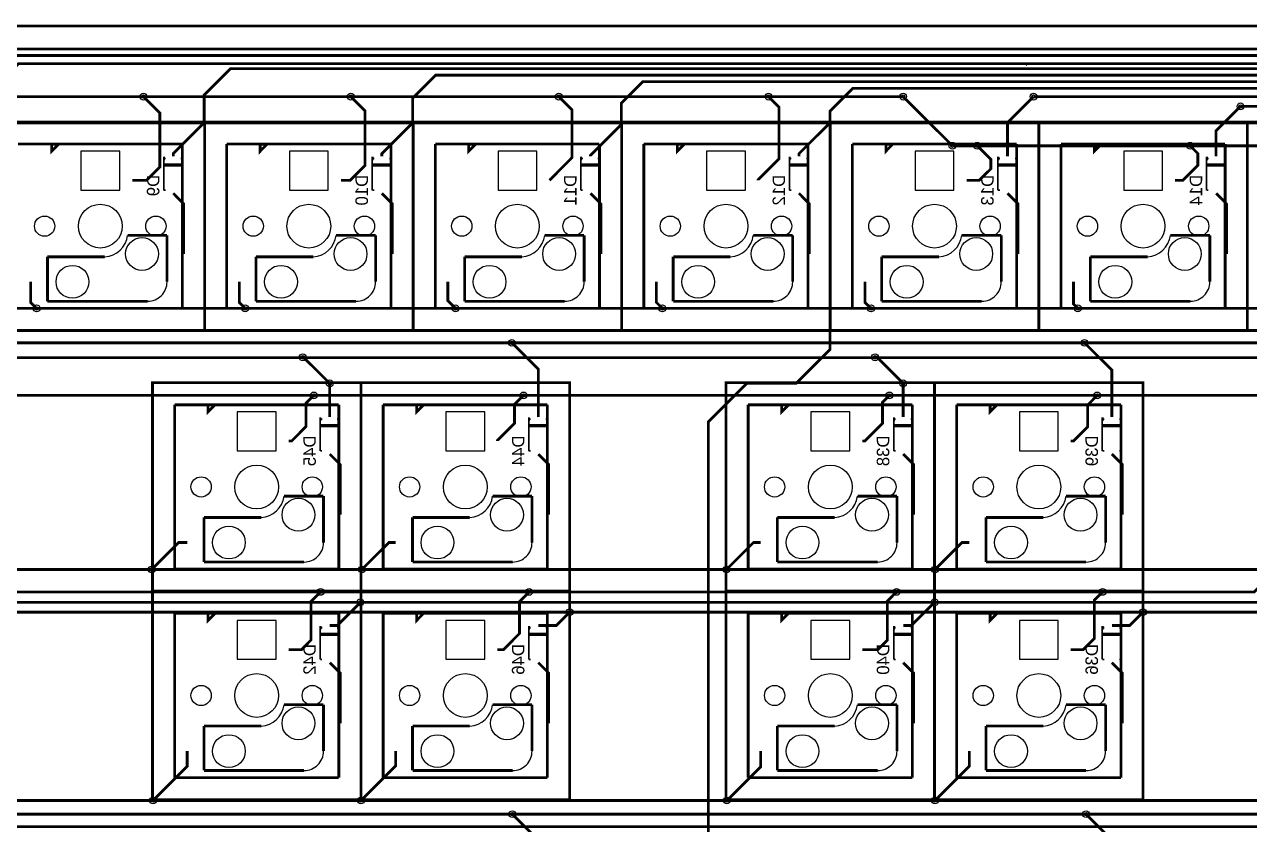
# Model space of a CAD drawing. Extents: x -38 to 13910, y -467 to 6521.
# Drawn here: x 519.9 to 631.8, y 269.6 to 342.7 of the extents above; entities that cross this region are included whole.
import ezdxf

# ---------------------------------------------------------------- set-up
doc = ezdxf.new("R2010")
doc.units = 0
doc.header["$MEASUREMENT"] = 0
for name, color, linetype, true_color in [('BoardOutLine', 6, 'Continuous', 0xff00ff), ('BottomLayer', 5, 'Continuous', 0x0000ff), ('BottomSilkLayer', 7, 'Continuous', 0x66cc33), ('Document', 7, 'Continuous', 0xffffff), ('Hole', 7, 'Continuous', 0x222222), ('Multi-Layer', 7, 'Continuous', 0xc0c0c0), ('TopLayer', 1, 'Continuous', 0xff0000), ('TopSilkLayer', 7, 'Continuous', 0xffcc00)]:
    doc.layers.add(name, color=color, linetype=linetype, true_color=true_color)

msp = doc.modelspace()

# ---------------------------------------------------------------- linework, layer by layer
at = {"layer": 'BoardOutLine', "const_width": 0.254}
msp.add_lwpolyline([(373.98, 340.83), (373.98, 342.53), (728.8, 342.53), (728.8, 200.34), (373.98, 200.34), (373.98, 340.83)], close=True, dxfattribs=at)
at = {"layer": 'BottomLayer', "const_width": 0.254}
for points in [[(681.56, 301.58), (679.16, 301.58), (678.86, 301.28), (678.86, 275.48), (685.76, 268.57), (724.31, 268.57), (727.77, 272.03), (727.77, 335.63), (722.97, 340.43), (503.05, 340.43)], [(683.41, 298.13), (683.41, 297.73), (681.11, 295.43), (681.11, 274.73), (686.51, 269.33), (724.32, 269.33), (727.17, 272.18), (727.17, 335.33), (722.67, 339.83), (481.3, 339.83), (479.2, 337.73), (479.2, 333.83), (476.38, 331.01), (476.38, 330.62)], [(684.21, 298.13), (684.21, 297.48), (681.71, 294.98), (681.71, 275.03), (686.96, 269.78), (723.86, 269.78), (726.42, 272.33), (726.42, 335.03), (722.37, 339.08), (611.51, 339.08), (611.46, 339.04), (611.42, 339.08), (519.4, 339.08), (517.15, 336.83), (517.15, 334.88), (514.48, 332.21), (514.48, 330.62)], [(685.01, 298.13), (685.01, 297.05), (682.31, 294.35), (682.31, 275.18), (687.26, 270.23), (723.42, 270.23), (725.67, 272.63), (725.67, 335.18), (722.22, 338.63), (538.75, 338.63), (536.35, 336.23), (536.35, 333.68), (533.53, 330.86), (533.53, 330.62)], [(685.81, 298.13), (685.81, 296.83), (683.06, 294.08), (683.06, 275.33), (687.71, 270.67), (722.82, 270.67), (724.92, 272.78), (724.92, 335.18), (722.07, 338.03), (557.5, 338.03), (555.4, 335.93), (555.4, 333.68), (552.58, 330.86), (552.58, 330.62)], [(686.61, 298.13), (686.61, 296.58), (683.66, 293.63), (683.66, 275.63), (688.17, 271.12), (722.52, 271.12), (724.03, 272.64), (724.03, 335.33), (721.93, 337.43), (576.4, 337.43), (574.45, 335.48), (574.45, 333.53), (571.63, 330.71), (571.63, 330.62)], [(691.41, 298.13), (693.95, 295.59), (721.77, 295.58), (723.27, 297.08), (723.27, 323.96), (723.27, 335.33), (721.77, 336.83), (595.61, 336.83), (593.51, 334.73), (593.51, 333.68), (590.68, 330.86), (590.68, 330.62)], [(530.8, 336.07), (532.3, 334.57), (532.3, 329.63), (531.1, 328.43), (529.79, 328.43)], [(549.74, 336.07), (551.05, 334.76), (551.05, 329.78), (549.7, 328.43), (548.84, 328.43)], [(568.74, 336.07), (569.95, 334.86), (569.95, 330.5), (567.89, 328.43)], [(587.9, 336.07), (588.86, 335.11), (588.86, 330.38), (586.94, 328.46), (586.94, 328.43)], [(600.2, 336.07), (600.2, 336.07), (604.7, 331.58)], [(612.11, 336.07), (609.73, 333.69), (609.73, 330.62)], [(631.01, 335.18), (628.78, 332.95), (628.78, 330.62)], [(593.51, 333.68), (593.51, 312.98), (590.41, 309.88), (585.92, 309.88), (582.4, 306.37), (582.4, 225.28), (583.53, 224.15), (597.82, 224.15), (600.2, 221.77), (600.2, 221.08)], [(606.97, 331.58), (608.21, 330.34), (608.21, 329.48), (607.15, 328.43), (605.99, 328.43)], [(626.41, 331.58), (627.11, 330.88), (627.11, 329.78), (625.76, 328.43), (625.04, 328.43)], [(533.53, 327.24), (534.48, 326.28), (534.48, 321.7)], [(552.58, 327.24), (553.53, 326.28), (553.53, 321.7)], [(571.63, 327.24), (572.58, 326.28), (572.58, 321.7)], [(590.68, 327.24), (591.63, 326.28), (591.63, 321.7)], [(609.73, 327.24), (610.68, 326.28), (610.68, 321.7)], [(628.78, 327.24), (629.73, 326.28), (629.73, 321.7)], [(521.05, 316.73), (520.51, 317.26), (520.51, 319.16)], [(540.1, 316.73), (539.56, 317.27), (539.56, 319.16)], [(559.3, 316.73), (558.61, 317.42), (558.61, 319.16)], [(578.2, 316.73), (577.66, 317.27), (577.66, 319.16)], [(597.26, 316.73), (596.71, 317.27), (596.71, 319.16)], [(616.16, 316.73), (615.76, 317.12), (615.76, 319.16)], [(564.46, 313.58), (566.87, 311.17), (566.87, 306.81)], [(616.76, 313.58), (619.26, 311.09), (619.26, 306.81)], [(547.82, 309.88), (547.82, 309.88), (547.82, 306.81)], [(600.2, 309.88), (600.2, 309.88), (600.2, 306.81)], [(546.36, 308.78), (545.65, 308.07), (545.65, 305.93), (544.34, 304.61), (544.07, 304.61)], [(565.51, 308.78), (564.7, 307.97), (564.7, 306.23), (563.12, 304.65), (563.12, 304.61)], [(598.94, 308.78), (598.31, 308.15), (598.31, 306.23), (596.69, 304.61), (596.46, 304.61)], [(617.92, 308.78), (617.06, 307.91), (617.06, 305.93), (615.74, 304.61), (615.51, 304.61)], [(547.82, 303.42), (548.77, 302.47), (548.77, 297.88)], [(566.87, 303.42), (567.82, 302.47), (567.82, 297.88)], [(600.2, 303.42), (601.16, 302.47), (601.16, 297.88)], [(619.26, 303.42), (620.21, 302.47), (620.21, 297.88)], [(531.55, 292.88), (534.02, 295.34), (534.8, 295.34)], [(550.75, 292.88), (553.22, 295.34), (553.85, 295.34)], [(584.06, 292.88), (586.52, 295.34), (587.19, 295.34)], [(603.11, 292.88), (605.57, 295.34), (606.24, 295.34)], [(546.99, 290.83), (546.1, 289.94), (546.1, 286.43), (545.24, 285.56), (544.07, 285.56)], [(566.04, 290.83), (565.15, 289.94), (565.15, 287.03), (563.69, 285.56), (563.12, 285.56)], [(599.58, 290.83), (598.76, 290), (598.76, 286.43), (597.89, 285.56), (596.46, 285.56)], [(618.42, 290.83), (617.66, 290.07), (617.66, 286.58), (616.65, 285.56), (615.51, 285.56)], [(550.62, 289.88), (548.5, 287.76), (547.82, 287.76)], [(603.07, 289.88), (600.95, 287.76), (600.2, 287.76)], [(569.74, 288.98), (568.52, 287.76), (566.87, 287.76)], [(622.11, 288.98), (620.89, 287.76), (619.26, 287.76)], [(547.82, 284.37), (548.77, 283.42), (548.77, 278.83)], [(566.87, 284.37), (567.82, 283.42), (567.82, 278.83)], [(600.2, 284.37), (601.16, 283.42), (601.16, 278.83)], [(619.26, 284.37), (620.21, 283.42), (620.21, 278.83)], [(531.68, 271.78), (534.8, 274.9), (534.8, 276.29)], [(550.67, 271.78), (553.85, 274.96), (553.85, 276.29)], [(584.1, 271.78), (587.19, 274.87), (587.19, 276.29)], [(603.1, 271.78), (606.24, 274.92), (606.24, 276.29)], [(564.5, 270.53), (566.87, 268.16), (566.87, 263.94)], [(616.9, 270.53), (619.26, 268.17), (619.26, 263.94)]]:
    msp.add_lwpolyline(points, dxfattribs=at)
at = {"layer": 'BottomSilkLayer', "const_width": 0.254}
for points in [[(522.42, 331.73), (523.05, 331.73), (522.42, 331.09), (522.42, 331.73)], [(541.47, 331.73), (542.1, 331.73), (541.47, 331.09), (541.47, 331.73)], [(560.52, 331.73), (561.15, 331.73), (560.52, 331.09), (560.52, 331.73)], [(579.57, 331.73), (580.2, 331.73), (579.57, 331.09), (579.57, 331.73)], [(598.62, 331.73), (599.25, 331.73), (598.62, 331.09), (598.62, 331.73)], [(617.67, 331.73), (618.3, 331.73), (617.67, 331.09), (617.67, 331.73)], [(536.71, 307.92), (537.34, 307.92), (536.71, 307.28), (536.71, 307.92)], [(555.76, 307.92), (556.39, 307.92), (555.76, 307.28), (555.76, 307.92)], [(589.09, 307.92), (589.73, 307.92), (589.09, 307.28), (589.09, 307.92)], [(608.14, 307.92), (608.78, 307.92), (608.14, 307.28), (608.14, 307.92)], [(536.71, 288.87), (537.34, 288.87), (536.71, 288.23), (536.71, 288.87)], [(555.76, 288.87), (556.39, 288.87), (555.76, 288.23), (555.76, 288.87)], [(589.09, 288.87), (589.73, 288.87), (589.09, 288.23), (589.09, 288.87)], [(608.14, 288.87), (608.78, 288.87), (608.14, 288.23), (608.14, 288.87)]]:
    msp.add_lwpolyline(points, close=True, dxfattribs=at)
at = {"layer": 'BottomSilkLayer', "const_width": 0.152}
for points in [[(532.77, 330.51), (532.66, 330.51), (532.66, 330.33)], [(532.66, 330.33), (532.66, 330.33), (532.77, 330.33)], [(532.66, 330.33), (532.66, 330.33), (532.66, 327.52)], [(532.77, 330.51), (532.77, 330.51), (532.77, 330.33)], [(534.28, 330.51), (534.28, 330.51), (534.28, 330.33)], [(534.39, 330.33), (534.39, 330.51), (534.28, 330.51)], [(534.28, 330.33), (534.28, 330.33), (534.39, 330.33)], [(534.39, 330.33), (534.39, 330.33), (534.39, 327.52)], [(551.82, 330.51), (551.71, 330.51), (551.71, 330.33)], [(551.71, 330.33), (551.71, 330.33), (551.82, 330.33)], [(551.71, 330.33), (551.71, 330.33), (551.71, 327.52)], [(551.82, 330.51), (551.82, 330.51), (551.82, 330.33)], [(553.33, 330.51), (553.33, 330.51), (553.33, 330.33)], [(553.44, 330.33), (553.44, 330.51), (553.33, 330.51)], [(553.33, 330.33), (553.33, 330.33), (553.44, 330.33)], [(553.44, 330.33), (553.44, 330.33), (553.44, 327.52)], [(570.87, 330.51), (570.76, 330.51), (570.76, 330.33)], [(570.76, 330.33), (570.76, 330.33), (570.87, 330.33)], [(570.76, 330.33), (570.76, 330.33), (570.76, 327.52)], [(570.87, 330.51), (570.87, 330.51), (570.87, 330.33)], [(572.38, 330.51), (572.38, 330.51), (572.38, 330.33)], [(572.5, 330.33), (572.5, 330.51), (572.38, 330.51)], [(572.38, 330.33), (572.38, 330.33), (572.5, 330.33)], [(572.5, 330.33), (572.5, 330.33), (572.5, 327.52)], [(589.92, 330.51), (589.81, 330.51), (589.81, 330.33)], [(589.81, 330.33), (589.81, 330.33), (589.92, 330.33)], [(589.81, 330.33), (589.81, 330.33), (589.81, 327.52)], [(589.92, 330.51), (589.92, 330.51), (589.92, 330.33)], [(591.43, 330.51), (591.43, 330.51), (591.43, 330.33)], [(591.55, 330.33), (591.55, 330.51), (591.43, 330.51)], [(591.43, 330.33), (591.43, 330.33), (591.55, 330.33)], [(591.55, 330.33), (591.55, 330.33), (591.55, 327.52)], [(608.97, 330.51), (608.86, 330.51), (608.86, 330.33)], [(608.86, 330.33), (608.86, 330.33), (608.97, 330.33)], [(608.86, 330.33), (608.86, 330.33), (608.86, 327.52)], [(608.97, 330.51), (608.97, 330.51), (608.97, 330.33)], [(610.49, 330.51), (610.49, 330.51), (610.49, 330.33)], [(610.6, 330.33), (610.6, 330.51), (610.49, 330.51)], [(610.49, 330.33), (610.49, 330.33), (610.6, 330.33)], [(610.6, 330.33), (610.6, 330.33), (610.6, 327.52)], [(628.03, 330.51), (627.91, 330.51), (627.91, 330.33)], [(627.91, 330.33), (627.91, 330.33), (628.03, 330.33)], [(627.91, 330.33), (627.91, 330.33), (627.91, 327.52)], [(628.03, 330.51), (628.03, 330.51), (628.03, 330.33)], [(629.54, 330.51), (629.54, 330.51), (629.54, 330.33)], [(629.65, 330.33), (629.65, 330.51), (629.54, 330.51)], [(629.54, 330.33), (629.54, 330.33), (629.65, 330.33)], [(629.65, 330.33), (629.65, 330.33), (629.65, 327.52)], [(532.66, 329.9), (532.66, 329.9), (534.39, 329.9)], [(532.66, 329.76), (532.66, 329.76), (534.39, 329.76)], [(551.71, 329.9), (551.71, 329.9), (553.44, 329.9)], [(551.71, 329.76), (551.71, 329.76), (553.44, 329.76)], [(570.76, 329.9), (570.76, 329.9), (572.5, 329.9)], [(570.76, 329.76), (570.76, 329.76), (572.5, 329.76)], [(589.81, 329.9), (589.81, 329.9), (591.55, 329.9)], [(589.81, 329.76), (589.81, 329.76), (591.55, 329.76)], [(608.86, 329.9), (608.86, 329.9), (610.6, 329.9)], [(608.86, 329.76), (608.86, 329.76), (610.6, 329.76)], [(627.91, 329.9), (627.91, 329.9), (629.65, 329.9)], [(627.91, 329.76), (627.91, 329.76), (629.65, 329.76)], [(532.66, 327.52), (532.66, 327.52), (532.83, 327.52)], [(534.39, 327.52), (534.39, 327.52), (534.23, 327.52)], [(551.71, 327.52), (551.71, 327.52), (551.88, 327.52)], [(553.44, 327.52), (553.44, 327.52), (553.28, 327.52)], [(570.76, 327.52), (570.76, 327.52), (570.93, 327.52)], [(572.5, 327.52), (572.5, 327.52), (572.33, 327.52)], [(589.81, 327.52), (589.81, 327.52), (589.98, 327.52)], [(591.55, 327.52), (591.55, 327.52), (591.38, 327.52)], [(608.86, 327.52), (608.86, 327.52), (609.03, 327.52)], [(610.6, 327.52), (610.6, 327.52), (610.43, 327.52)], [(627.91, 327.52), (627.91, 327.52), (628.08, 327.52)], [(629.65, 327.52), (629.65, 327.52), (629.48, 327.52)], [(547.06, 306.7), (546.95, 306.7), (546.95, 306.52)], [(546.95, 306.52), (546.95, 306.52), (547.06, 306.52)], [(546.95, 306.52), (546.95, 306.52), (546.95, 303.71)], [(547.06, 306.7), (547.06, 306.7), (547.06, 306.52)], [(548.57, 306.7), (548.57, 306.7), (548.57, 306.52)], [(548.68, 306.52), (548.68, 306.7), (548.57, 306.7)], [(548.57, 306.52), (548.57, 306.52), (548.68, 306.52)], [(548.68, 306.52), (548.68, 306.52), (548.68, 303.71)], [(566.11, 306.7), (566, 306.7), (566, 306.52)], [(566, 306.52), (566, 306.52), (566.11, 306.52)], [(566, 306.52), (566, 306.52), (566, 303.71)], [(566.11, 306.7), (566.11, 306.7), (566.11, 306.52)], [(567.62, 306.7), (567.62, 306.7), (567.62, 306.52)], [(567.73, 306.52), (567.73, 306.7), (567.62, 306.7)], [(567.62, 306.52), (567.62, 306.52), (567.73, 306.52)], [(567.73, 306.52), (567.73, 306.52), (567.73, 303.71)], [(599.45, 306.7), (599.34, 306.7), (599.34, 306.52)], [(599.34, 306.52), (599.34, 306.52), (599.45, 306.52)], [(599.34, 306.52), (599.34, 306.52), (599.34, 303.71)], [(599.45, 306.7), (599.45, 306.7), (599.45, 306.52)], [(600.96, 306.7), (600.96, 306.7), (600.96, 306.52)], [(601.07, 306.52), (601.07, 306.7), (600.96, 306.7)], [(600.96, 306.52), (600.96, 306.52), (601.07, 306.52)], [(601.07, 306.52), (601.07, 306.52), (601.07, 303.71)], [(618.5, 306.7), (618.39, 306.7), (618.39, 306.52)], [(618.39, 306.52), (618.39, 306.52), (618.5, 306.52)], [(618.39, 306.52), (618.39, 306.52), (618.39, 303.71)], [(618.5, 306.7), (618.5, 306.7), (618.5, 306.52)], [(620.01, 306.7), (620.01, 306.7), (620.01, 306.52)], [(620.12, 306.52), (620.12, 306.7), (620.01, 306.7)], [(620.01, 306.52), (620.01, 306.52), (620.12, 306.52)], [(620.12, 306.52), (620.12, 306.52), (620.12, 303.71)], [(546.95, 306.09), (546.95, 306.09), (548.68, 306.09)], [(546.95, 305.94), (546.95, 305.94), (548.68, 305.94)], [(566, 306.09), (566, 306.09), (567.73, 306.09)], [(566, 305.94), (566, 305.94), (567.73, 305.94)], [(599.34, 306.09), (599.34, 306.09), (601.07, 306.09)], [(599.34, 305.94), (599.34, 305.94), (601.07, 305.94)], [(618.39, 306.09), (618.39, 306.09), (620.12, 306.09)], [(618.39, 305.94), (618.39, 305.94), (620.12, 305.94)], [(546.95, 303.71), (546.95, 303.71), (547.12, 303.71)], [(548.68, 303.71), (548.68, 303.71), (548.51, 303.71)], [(566, 303.71), (566, 303.71), (566.17, 303.71)], [(567.73, 303.71), (567.73, 303.71), (567.56, 303.71)], [(599.34, 303.71), (599.34, 303.71), (599.51, 303.71)], [(601.07, 303.71), (601.07, 303.71), (600.9, 303.71)], [(618.39, 303.71), (618.39, 303.71), (618.56, 303.71)], [(620.12, 303.71), (620.12, 303.71), (619.95, 303.71)], [(547.06, 287.65), (546.95, 287.65), (546.95, 287.47)], [(547.06, 287.65), (547.06, 287.65), (547.06, 287.47)], [(548.57, 287.65), (548.57, 287.65), (548.57, 287.47)], [(548.68, 287.47), (548.68, 287.65), (548.57, 287.65)], [(566.11, 287.65), (566, 287.65), (566, 287.47)], [(566.11, 287.65), (566.11, 287.65), (566.11, 287.47)], [(567.62, 287.65), (567.62, 287.65), (567.62, 287.47)], [(567.73, 287.47), (567.73, 287.65), (567.62, 287.65)], [(599.45, 287.65), (599.34, 287.65), (599.34, 287.47)], [(599.45, 287.65), (599.45, 287.65), (599.45, 287.47)], [(600.96, 287.65), (600.96, 287.65), (600.96, 287.47)], [(601.07, 287.47), (601.07, 287.65), (600.96, 287.65)], [(618.5, 287.65), (618.39, 287.65), (618.39, 287.47)], [(618.5, 287.65), (618.5, 287.65), (618.5, 287.47)], [(620.01, 287.65), (620.01, 287.65), (620.01, 287.47)], [(620.12, 287.47), (620.12, 287.65), (620.01, 287.65)], [(546.95, 287.47), (546.95, 287.47), (547.06, 287.47)], [(546.95, 287.47), (546.95, 287.47), (546.95, 284.66)], [(546.95, 287.04), (546.95, 287.04), (548.68, 287.04)], [(546.95, 286.89), (546.95, 286.89), (548.68, 286.89)], [(548.57, 287.47), (548.57, 287.47), (548.68, 287.47)], [(548.68, 287.47), (548.68, 287.47), (548.68, 284.66)], [(566, 287.47), (566, 287.47), (566.11, 287.47)], [(566, 287.47), (566, 287.47), (566, 284.66)], [(566, 287.04), (566, 287.04), (567.73, 287.04)], [(566, 286.89), (566, 286.89), (567.73, 286.89)], [(567.62, 287.47), (567.62, 287.47), (567.73, 287.47)], [(567.73, 287.47), (567.73, 287.47), (567.73, 284.66)], [(599.34, 287.47), (599.34, 287.47), (599.45, 287.47)], [(599.34, 287.47), (599.34, 287.47), (599.34, 284.66)], [(599.34, 287.04), (599.34, 287.04), (601.07, 287.04)], [(599.34, 286.89), (599.34, 286.89), (601.07, 286.89)], [(600.96, 287.47), (600.96, 287.47), (601.07, 287.47)], [(601.07, 287.47), (601.07, 287.47), (601.07, 284.66)], [(618.39, 287.47), (618.39, 287.47), (618.5, 287.47)], [(618.39, 287.47), (618.39, 287.47), (618.39, 284.66)], [(618.39, 287.04), (618.39, 287.04), (620.12, 287.04)], [(618.39, 286.89), (618.39, 286.89), (620.12, 286.89)], [(620.01, 287.47), (620.01, 287.47), (620.12, 287.47)], [(620.12, 287.47), (620.12, 287.47), (620.12, 284.66)], [(546.95, 284.66), (546.95, 284.66), (547.12, 284.66)], [(548.68, 284.66), (548.68, 284.66), (548.51, 284.66)], [(566, 284.66), (566, 284.66), (566.17, 284.66)], [(567.73, 284.66), (567.73, 284.66), (567.56, 284.66)], [(599.34, 284.66), (599.34, 284.66), (599.51, 284.66)], [(601.07, 284.66), (601.07, 284.66), (600.9, 284.66)], [(618.39, 284.66), (618.39, 284.66), (618.56, 284.66)], [(620.12, 284.66), (620.12, 284.66), (619.95, 284.66)]]:
    msp.add_lwpolyline(points, dxfattribs=at)
at = {"layer": 'Document', "const_width": 0.254}
for points in [[(536.39, 314.71), (517.34, 314.71), (517.34, 333.76), (536.39, 333.76)], [(536.39, 333.76), (536.39, 333.76), (536.39, 314.71)], [(555.44, 314.71), (536.39, 314.71), (536.39, 333.76), (555.44, 333.76)], [(555.44, 333.76), (555.44, 333.76), (555.44, 314.71)], [(574.49, 314.71), (555.44, 314.71), (555.44, 333.76), (574.49, 333.76)], [(574.49, 333.76), (574.49, 333.76), (574.49, 314.71)], [(593.54, 314.71), (574.49, 314.71), (574.49, 333.76), (593.54, 333.76)], [(593.54, 333.76), (593.54, 333.76), (593.54, 314.71)], [(612.59, 314.71), (593.54, 314.71), (593.54, 333.76), (612.59, 333.76)], [(612.59, 333.76), (612.59, 333.76), (612.59, 314.71)], [(631.64, 314.71), (612.59, 314.71), (612.59, 333.76), (631.64, 333.76)], [(631.64, 333.76), (631.64, 333.76), (631.64, 314.71)], [(650.69, 314.71), (631.64, 314.71), (631.64, 333.76), (650.69, 333.76)], [(529.35, 323.4), (529.35, 323.4), (532.96, 323.4)], [(532.96, 323.4), (532.96, 323.4), (532.96, 319.16)], [(548.4, 323.4), (548.4, 323.4), (552.01, 323.4)], [(552.01, 323.4), (552.01, 323.4), (552.01, 319.16)], [(567.45, 323.4), (567.45, 323.4), (571.06, 323.4)], [(571.06, 323.4), (571.06, 323.4), (571.06, 319.16)], [(586.5, 323.4), (586.5, 323.4), (590.11, 323.4)], [(590.11, 323.4), (590.11, 323.4), (590.11, 319.16)], [(605.55, 323.4), (605.55, 323.4), (609.16, 323.4)], [(609.16, 323.4), (609.16, 323.4), (609.16, 319.16)], [(624.6, 323.4), (624.6, 323.4), (628.21, 323.4)], [(628.21, 323.4), (628.21, 323.4), (628.21, 319.16)], [(522.04, 321.44), (522.04, 321.44), (522.04, 317.38)], [(522.04, 321.44), (522.04, 321.44), (527.27, 321.44)], [(541.09, 321.44), (541.09, 321.44), (541.09, 317.38)], [(541.09, 321.44), (541.09, 321.44), (546.32, 321.44)], [(560.14, 321.44), (560.14, 321.44), (560.14, 317.38)], [(560.14, 321.44), (560.14, 321.44), (565.37, 321.44)], [(579.19, 321.44), (579.19, 321.44), (579.19, 317.38)], [(579.19, 321.44), (579.19, 321.44), (584.42, 321.44)], [(598.24, 321.44), (598.24, 321.44), (598.24, 317.38)], [(598.24, 321.44), (598.24, 321.44), (603.47, 321.44)], [(617.29, 321.44), (617.29, 321.44), (617.29, 317.38)], [(617.29, 321.44), (617.29, 321.44), (622.52, 321.44)], [(531.18, 317.38), (531.18, 317.38), (522.04, 317.38)], [(550.23, 317.38), (550.23, 317.38), (541.09, 317.38)], [(569.28, 317.38), (569.28, 317.38), (560.14, 317.38)], [(588.33, 317.38), (588.33, 317.38), (579.19, 317.38)], [(607.38, 317.38), (607.38, 317.38), (598.24, 317.38)], [(626.43, 317.38), (626.43, 317.38), (617.29, 317.38)], [(550.68, 290.9), (531.63, 290.9), (531.63, 309.95), (550.68, 309.95)], [(550.68, 309.95), (550.68, 309.95), (550.68, 290.9)], [(569.73, 290.9), (550.68, 290.9), (550.68, 309.95), (569.73, 309.95)], [(569.73, 309.95), (569.73, 309.95), (569.73, 290.9)], [(603.06, 290.9), (584.01, 290.9), (584.01, 309.95), (603.06, 309.95)], [(603.06, 309.95), (603.06, 309.95), (603.06, 290.9)], [(622.11, 290.9), (603.06, 290.9), (603.06, 309.95), (622.11, 309.95)], [(622.11, 309.95), (622.11, 309.95), (622.11, 290.9)], [(543.64, 299.58), (543.64, 299.58), (547.25, 299.58)], [(547.25, 299.58), (547.25, 299.58), (547.25, 295.34)], [(562.69, 299.58), (562.69, 299.58), (566.3, 299.58)], [(566.3, 299.58), (566.3, 299.58), (566.3, 295.34)], [(596.03, 299.58), (596.03, 299.58), (599.64, 299.58)], [(599.64, 299.58), (599.64, 299.58), (599.64, 295.34)], [(615.08, 299.58), (615.08, 299.58), (618.69, 299.58)], [(618.69, 299.58), (618.69, 299.58), (618.69, 295.34)], [(536.33, 297.63), (536.33, 297.63), (536.33, 293.56)], [(536.33, 297.63), (536.33, 297.63), (541.56, 297.63)], [(555.38, 297.63), (555.38, 297.63), (555.38, 293.56)], [(555.38, 297.63), (555.38, 297.63), (560.61, 297.63)], [(588.71, 297.63), (588.71, 297.63), (588.71, 293.56)], [(588.71, 297.63), (588.71, 297.63), (593.95, 297.63)], [(607.76, 297.63), (607.76, 297.63), (607.76, 293.56)], [(607.76, 297.63), (607.76, 297.63), (613, 297.63)], [(545.47, 293.56), (545.47, 293.56), (536.33, 293.56)], [(564.52, 293.56), (564.52, 293.56), (555.38, 293.56)], [(597.86, 293.56), (597.86, 293.56), (588.71, 293.56)], [(616.91, 293.56), (616.91, 293.56), (607.76, 293.56)], [(550.68, 271.85), (531.63, 271.85), (531.63, 290.9), (550.68, 290.9)], [(550.68, 290.9), (550.68, 290.9), (550.68, 271.85)], [(569.73, 271.85), (550.68, 271.85), (550.68, 290.9), (569.73, 290.9)], [(569.73, 290.9), (569.73, 290.9), (569.73, 271.85)], [(603.06, 271.85), (584.01, 271.85), (584.01, 290.9), (603.06, 290.9)], [(603.06, 290.9), (603.06, 290.9), (603.06, 271.85)], [(622.11, 271.85), (603.06, 271.85), (603.06, 290.9), (622.11, 290.9)], [(622.11, 290.9), (622.11, 290.9), (622.11, 271.85)], [(543.64, 280.53), (543.64, 280.53), (547.25, 280.53)], [(547.25, 280.53), (547.25, 280.53), (547.25, 276.29)], [(562.69, 280.53), (562.69, 280.53), (566.3, 280.53)], [(566.3, 280.53), (566.3, 280.53), (566.3, 276.29)], [(596.03, 280.53), (596.03, 280.53), (599.64, 280.53)], [(599.64, 280.53), (599.64, 280.53), (599.64, 276.29)], [(615.08, 280.53), (615.08, 280.53), (618.69, 280.53)], [(618.69, 280.53), (618.69, 280.53), (618.69, 276.29)], [(536.33, 278.58), (536.33, 278.58), (536.33, 274.52)], [(536.33, 278.58), (536.33, 278.58), (541.56, 278.58)], [(555.38, 278.58), (555.38, 278.58), (555.38, 274.52)], [(555.38, 278.58), (555.38, 278.58), (560.61, 278.58)], [(588.71, 278.58), (588.71, 278.58), (588.71, 274.52)], [(588.71, 278.58), (588.71, 278.58), (593.95, 278.58)], [(607.76, 278.58), (607.76, 278.58), (607.76, 274.52)], [(607.76, 278.58), (607.76, 278.58), (613, 278.58)], [(545.47, 274.52), (545.47, 274.52), (536.33, 274.52)], [(564.52, 274.52), (564.52, 274.52), (555.38, 274.52)], [(597.86, 274.52), (597.86, 274.52), (588.71, 274.52)], [(616.91, 274.52), (616.91, 274.52), (607.76, 274.52)]]:
    msp.add_lwpolyline(points, dxfattribs=at)
at = {"layer": 'Document'}
for centre, radius, start, end in [((527.15, 323.66), 2.22, 273.1216, 353.2761), ((546.2, 323.66), 2.22, 273.1216, 353.2761), ((565.25, 323.66), 2.22, 273.1216, 353.2761), ((584.3, 323.66), 2.22, 273.1216, 353.2761), ((603.35, 323.66), 2.22, 273.1216, 353.2761), ((622.4, 323.66), 2.22, 273.1216, 353.2761), ((531.19, 319.15), 1.77, 270, 0.2787), ((550.24, 319.15), 1.77, 270, 0.2787), ((569.29, 319.15), 1.77, 270, 0.2787), ((588.34, 319.15), 1.77, 270, 0.2787), ((607.39, 319.15), 1.77, 270, 0.2787), ((626.44, 319.15), 1.77, 270, 0.2787), ((541.44, 299.84), 2.22, 273.1216, 353.2761), ((560.49, 299.84), 2.22, 273.1216, 353.2761), ((593.82, 299.84), 2.22, 273.1216, 353.2761), ((612.87, 299.84), 2.22, 273.1216, 353.2761), ((545.48, 295.33), 1.77, 270, 0.2787), ((564.53, 295.33), 1.77, 270, 0.2787), ((597.87, 295.33), 1.77, 270, 0.2787), ((616.92, 295.33), 1.77, 270, 0.2787), ((541.44, 280.79), 2.22, 273.1216, 353.2761), ((560.49, 280.79), 2.22, 273.1216, 353.2761), ((593.82, 280.79), 2.22, 273.1216, 353.2761), ((612.87, 280.79), 2.22, 273.1216, 353.2761), ((545.48, 276.28), 1.77, 270, 0.2787), ((564.53, 276.28), 1.77, 270, 0.2787), ((597.87, 276.28), 1.77, 270, 0.2787), ((616.92, 276.28), 1.77, 270, 0.2787)]:
    msp.add_arc(centre, radius, start, end, dxfattribs=at)
at = {"layer": 'Hole'}
for centre in [(530.8, 336.07), (549.74, 336.07), (568.74, 336.07), (587.9, 336.07), (600.2, 336.07), (612.11, 336.07), (631.01, 335.18), (604.7, 331.58), (606.97, 331.58), (626.41, 331.58), (521.05, 316.73), (540.1, 316.73), (559.3, 316.73), (578.2, 316.73), (597.26, 316.73), (616.16, 316.73), (564.46, 313.58), (616.76, 313.58), (545.35, 312.26), (597.63, 312.26), (547.82, 309.88), (600.2, 309.88), (546.36, 308.78), (565.51, 308.78), (598.94, 308.78), (617.92, 308.78), (531.55, 292.88), (550.75, 292.88), (584.06, 292.88), (603.11, 292.88), (546.99, 290.83), (566.04, 290.83), (599.58, 290.83), (618.42, 290.83), (550.62, 289.88), (603.07, 289.88), (569.74, 288.98), (622.11, 288.98), (531.68, 271.78), (550.67, 271.78), (584.1, 271.78), (603.1, 271.78), (564.5, 270.53), (616.9, 270.53)]:
    msp.add_circle(centre, 0.155, dxfattribs=at)
at = {"layer": 'Multi-Layer'}
for points in [[(528.64, 331.09), (525.09, 331.09), (525.09, 327.54), (528.64, 327.54)], [(547.69, 331.09), (544.14, 331.09), (544.14, 327.54), (547.69, 327.54)], [(566.74, 331.09), (563.19, 331.09), (563.19, 327.54), (566.74, 327.54)], [(585.79, 331.09), (582.24, 331.09), (582.24, 327.54), (585.79, 327.54)], [(604.84, 331.09), (601.29, 331.09), (601.29, 327.54), (604.84, 327.54)], [(623.89, 331.09), (620.34, 331.09), (620.34, 327.54), (623.89, 327.54)], [(542.93, 307.28), (539.37, 307.28), (539.37, 303.72), (542.93, 303.72)], [(561.98, 307.28), (558.42, 307.28), (558.42, 303.72), (561.98, 303.72)], [(595.32, 307.28), (591.76, 307.28), (591.76, 303.72), (595.32, 303.72)], [(614.37, 307.28), (610.81, 307.28), (610.81, 303.72), (614.37, 303.72)], [(542.93, 288.23), (539.37, 288.23), (539.37, 284.68), (542.93, 284.68)], [(561.98, 288.23), (558.42, 288.23), (558.42, 284.68), (561.98, 284.68)], [(595.32, 288.23), (591.76, 288.23), (591.76, 284.68), (595.32, 284.68)], [(614.37, 288.23), (610.81, 288.23), (610.81, 284.68), (614.37, 284.68)]]:
    msp.add_lwpolyline(points, close=True, dxfattribs=at)
for centre, radius in [((530.8, 336.07), 0.31), ((549.74, 336.07), 0.31), ((568.74, 336.07), 0.31), ((587.9, 336.07), 0.31), ((600.2, 336.07), 0.31), ((612.11, 336.07), 0.31), ((631.01, 335.18), 0.31), ((604.7, 331.58), 0.31), ((606.97, 331.58), 0.31), ((626.41, 331.58), 0.31), ((526.86, 324.24), 2), ((545.91, 324.24), 2), ((564.96, 324.24), 2), ((584.01, 324.24), 2), ((603.06, 324.24), 2), ((622.11, 324.24), 2), ((521.78, 324.24), 0.925), ((531.94, 324.24), 0.925), ((540.83, 324.24), 0.925), ((550.99, 324.24), 0.925), ((559.88, 324.24), 0.925), ((570.04, 324.24), 0.925), ((578.93, 324.24), 0.925), ((589.09, 324.24), 0.925), ((597.98, 324.24), 0.925), ((608.14, 324.24), 0.925), ((617.03, 324.24), 0.925), ((627.19, 324.24), 0.925), ((530.67, 321.7), 1.5), ((549.72, 321.7), 1.5), ((568.77, 321.7), 1.5), ((587.82, 321.7), 1.5), ((606.87, 321.7), 1.5), ((625.92, 321.7), 1.5), ((524.32, 319.16), 1.5), ((543.37, 319.16), 1.5), ((562.42, 319.16), 1.5), ((581.47, 319.16), 1.5), ((600.52, 319.16), 1.5), ((619.57, 319.16), 1.5), ((521.05, 316.73), 0.31), ((540.1, 316.73), 0.31), ((559.3, 316.73), 0.31), ((578.2, 316.73), 0.31), ((597.26, 316.73), 0.31), ((616.16, 316.73), 0.31), ((564.46, 313.58), 0.31), ((616.76, 313.58), 0.31), ((545.35, 312.26), 0.31), ((597.63, 312.26), 0.31), ((547.82, 309.88), 0.31), ((600.2, 309.88), 0.31), ((546.36, 308.78), 0.31), ((565.51, 308.78), 0.31), ((598.94, 308.78), 0.31), ((617.92, 308.78), 0.31), ((541.15, 300.42), 2), ((560.2, 300.42), 2), ((593.54, 300.42), 2), ((612.59, 300.42), 2), ((536.07, 300.42), 0.925), ((546.23, 300.42), 0.925), ((555.12, 300.42), 0.925), ((565.28, 300.42), 0.925), ((588.46, 300.42), 0.925), ((598.62, 300.42), 0.925), ((607.51, 300.42), 0.925), ((617.67, 300.42), 0.925), ((544.96, 297.88), 1.5), ((564.01, 297.88), 1.5), ((597.35, 297.88), 1.5), ((616.4, 297.88), 1.5), ((538.61, 295.34), 1.5), ((557.66, 295.34), 1.5), ((591, 295.34), 1.5), ((610.05, 295.34), 1.5), ((531.55, 292.88), 0.31), ((550.75, 292.88), 0.31), ((584.06, 292.88), 0.31), ((603.11, 292.88), 0.31), ((546.99, 290.83), 0.31), ((566.04, 290.83), 0.31), ((599.58, 290.83), 0.31), ((618.42, 290.83), 0.31), ((550.62, 289.88), 0.31), ((603.07, 289.88), 0.31), ((569.74, 288.98), 0.31), ((622.11, 288.98), 0.31), ((541.15, 281.37), 2), ((560.2, 281.37), 2), ((593.54, 281.37), 2), ((612.59, 281.37), 2), ((536.07, 281.37), 0.925), ((546.23, 281.37), 0.925), ((555.12, 281.37), 0.925), ((565.28, 281.37), 0.925), ((588.46, 281.37), 0.925), ((598.62, 281.37), 0.925), ((607.51, 281.37), 0.925), ((617.67, 281.37), 0.925), ((544.96, 278.83), 1.5), ((564.01, 278.83), 1.5), ((597.35, 278.83), 1.5), ((616.4, 278.83), 1.5), ((538.61, 276.29), 1.5), ((557.66, 276.29), 1.5), ((591, 276.29), 1.5), ((610.05, 276.29), 1.5), ((531.68, 271.78), 0.31), ((550.67, 271.78), 0.31), ((584.1, 271.78), 0.31), ((603.1, 271.78), 0.31), ((564.5, 270.53), 0.31), ((616.9, 270.53), 0.31)]:
    msp.add_circle(centre, radius, dxfattribs=at)
at = {"layer": 'TopLayer', "const_width": 0.254}
for points in [[(502.57, 336.07), (502.57, 336.07), (600.2, 336.07)], [(664.31, 320.03), (664.31, 331.43), (659.66, 336.08), (647.96, 336.08), (647.95, 336.07), (612.11, 336.07)], [(662.96, 320.03), (662.96, 330.98), (658.76, 335.18), (658.46, 335.18), (631.01, 335.18)], [(690.41, 314.93), (689.21, 316.13), (689.21, 316.13), (685.91, 319.28), (652.59, 319.4), (652.59, 331.31), (650.21, 333.68), (381.14, 333.68), (378.74, 331.31), (378.74, 314.63), (381.14, 312.26), (385.89, 312.26), (388.27, 309.88), (388.27, 278.92)], [(604.7, 331.58), (645.11, 331.58), (646.01, 330.68)], [(688.16, 313.43), (688.16, 315.99), (687.41, 316.74), (407.32, 316.74)], [(670.31, 313.58), (638.36, 313.58), (567.55, 313.58), (421.89, 313.58)], [(673.16, 312.23), (424.02, 312.23), (423.99, 312.26), (421.61, 309.88), (421.61, 271.78), (423.99, 269.39), (650.21, 269.39), (652.59, 267.01)], [(545.35, 312.26), (545.43, 312.26), (547.82, 309.88)], [(597.63, 312.26), (597.82, 312.26), (600.2, 309.88)], [(668.51, 308.78), (668.51, 308.78), (442.14, 308.78)], [(678.79, 303.18), (676.71, 303.18), (676.31, 302.78), (676.31, 290.63), (675.56, 289.88), (445.89, 289.88)], [(674.96, 294.68), (674.96, 294.15), (673.69, 292.88), (425.79, 292.88), (423.99, 291.07), (423.99, 274.17), (426.37, 271.78), (674.02, 271.78), (675.26, 270.54), (675.26, 249.2), (674.02, 247.96), (426.37, 247.96), (423.99, 245.58), (423.99, 231.29), (426.37, 228.91), (655.46, 228.97)], [(633.56, 292.13), (632.26, 290.83), (631.16, 290.83), (583.54, 290.83), (478.76, 290.83), (478.66, 290.93), (441.84, 290.93)], [(674.51, 288.98), (481.45, 288.98), (481.45, 288.98), (464.95, 288.98)], [(426.54, 270.53), (515.5, 270.53), (622.46, 270.53), (669.41, 270.53)]]:
    msp.add_lwpolyline(points, dxfattribs=at)
at = {"layer": 'TopSilkLayer', "const_width": 0.254}
for points in [[(534.48, 333.76), (536.39, 333.76), (536.39, 331.86)], [(536.39, 331.86), (536.39, 333.76), (538.29, 333.76)], [(553.53, 333.76), (555.44, 333.76), (555.44, 331.86)], [(555.44, 331.86), (555.44, 333.76), (557.34, 333.76)], [(572.58, 333.76), (574.49, 333.76), (574.49, 331.86)], [(574.49, 331.86), (574.49, 333.76), (576.39, 333.76)], [(591.63, 333.76), (593.54, 333.76), (593.54, 331.86)], [(593.54, 331.86), (593.54, 333.76), (595.44, 333.76)], [(610.68, 333.76), (612.59, 333.76), (612.59, 331.86)], [(612.59, 331.86), (612.59, 333.76), (614.49, 333.76)], [(629.73, 333.76), (631.64, 333.76), (631.64, 331.86)], [(631.64, 331.86), (631.64, 333.76), (633.54, 333.76)], [(519.36, 331.74), (519.36, 331.74), (534.36, 331.74)], [(534.36, 316.74), (534.36, 316.74), (534.36, 331.74)], [(538.41, 316.74), (538.41, 316.74), (538.41, 331.74)], [(538.41, 331.74), (538.41, 331.74), (553.41, 331.74)], [(553.41, 316.74), (553.41, 316.74), (553.41, 331.74)], [(557.46, 316.74), (557.46, 316.74), (557.46, 331.74)], [(557.46, 331.74), (557.46, 331.74), (572.46, 331.74)], [(572.46, 316.74), (572.46, 316.74), (572.46, 331.74)], [(576.51, 316.74), (576.51, 316.74), (576.51, 331.74)], [(576.51, 331.74), (576.51, 331.74), (591.51, 331.74)], [(591.51, 316.74), (591.51, 316.74), (591.51, 331.74)], [(595.56, 316.74), (595.56, 316.74), (595.56, 331.74)], [(595.56, 331.74), (595.56, 331.74), (610.56, 331.74)], [(610.56, 316.74), (610.56, 316.74), (610.56, 331.74)], [(614.61, 316.74), (614.61, 316.74), (614.61, 331.74)], [(614.61, 331.74), (614.61, 331.74), (629.61, 331.74)], [(629.61, 316.74), (629.61, 316.74), (629.61, 331.74)], [(519.36, 316.74), (519.36, 316.74), (534.36, 316.74)], [(536.39, 316.62), (536.39, 314.71), (534.48, 314.71)], [(538.29, 314.71), (536.39, 314.71), (536.39, 316.62)], [(538.41, 316.74), (538.41, 316.74), (553.41, 316.74)], [(555.44, 316.62), (555.44, 314.71), (553.53, 314.71)], [(557.34, 314.71), (555.44, 314.71), (555.44, 316.62)], [(557.46, 316.74), (557.46, 316.74), (572.46, 316.74)], [(574.49, 316.62), (574.49, 314.71), (572.58, 314.71)], [(576.39, 314.71), (574.49, 314.71), (574.49, 316.62)], [(576.51, 316.74), (576.51, 316.74), (591.51, 316.74)], [(593.54, 316.62), (593.54, 314.71), (591.63, 314.71)], [(595.44, 314.71), (593.54, 314.71), (593.54, 316.62)], [(595.56, 316.74), (595.56, 316.74), (610.56, 316.74)], [(612.59, 316.62), (612.59, 314.71), (610.68, 314.71)], [(614.49, 314.71), (612.59, 314.71), (612.59, 316.62)], [(614.61, 316.74), (614.61, 316.74), (629.61, 316.74)], [(631.64, 316.62), (631.64, 314.71), (629.73, 314.71)], [(633.54, 314.71), (631.64, 314.71), (631.64, 316.62)], [(531.63, 308.04), (531.63, 309.95), (533.53, 309.95)], [(548.77, 309.95), (550.68, 309.95), (550.68, 308.04)], [(550.68, 308.04), (550.68, 309.95), (552.58, 309.95)], [(567.82, 309.95), (569.73, 309.95), (569.73, 308.04)], [(584.01, 308.04), (584.01, 309.95), (585.92, 309.95)], [(601.16, 309.95), (603.06, 309.95), (603.06, 308.04)], [(603.06, 308.04), (603.06, 309.95), (604.97, 309.95)], [(620.21, 309.95), (622.11, 309.95), (622.11, 308.04)], [(533.65, 292.92), (533.65, 292.92), (533.65, 307.92)], [(533.65, 307.92), (533.65, 307.92), (548.65, 307.92)], [(548.65, 292.92), (548.65, 292.92), (548.65, 307.92)], [(552.7, 292.92), (552.7, 292.92), (552.7, 307.92)], [(552.7, 307.92), (552.7, 307.92), (567.7, 307.92)], [(567.7, 292.92), (567.7, 292.92), (567.7, 307.92)], [(586.04, 292.92), (586.04, 292.92), (586.04, 307.92)], [(586.04, 307.92), (586.04, 307.92), (601.04, 307.92)], [(601.04, 292.92), (601.04, 292.92), (601.04, 307.92)], [(605.09, 292.92), (605.09, 292.92), (605.09, 307.92)], [(605.09, 307.92), (605.09, 307.92), (620.09, 307.92)], [(620.09, 292.92), (620.09, 292.92), (620.09, 307.92)], [(533.53, 290.9), (531.63, 290.9), (531.63, 292.8)], [(533.65, 292.92), (533.65, 292.92), (548.65, 292.92)], [(550.68, 292.8), (550.68, 290.9), (548.77, 290.9)], [(552.58, 290.9), (550.68, 290.9), (550.68, 292.8)], [(552.7, 292.92), (552.7, 292.92), (567.7, 292.92)], [(569.73, 292.8), (569.73, 290.9), (567.82, 290.9)], [(585.92, 290.9), (584.01, 290.9), (584.01, 292.8)], [(586.04, 292.92), (586.04, 292.92), (601.04, 292.92)], [(603.06, 292.8), (603.06, 290.9), (601.16, 290.9)], [(604.97, 290.9), (603.06, 290.9), (603.06, 292.8)], [(605.09, 292.92), (605.09, 292.92), (620.09, 292.92)], [(622.11, 292.8), (622.11, 290.9), (620.21, 290.9)], [(531.63, 288.99), (531.63, 290.9), (533.53, 290.9)], [(548.77, 290.9), (550.68, 290.9), (550.68, 288.99)], [(550.68, 288.99), (550.68, 290.9), (552.58, 290.9)], [(567.82, 290.9), (569.73, 290.9), (569.73, 288.99)], [(584.01, 288.99), (584.01, 290.9), (585.92, 290.9)], [(601.16, 290.9), (603.06, 290.9), (603.06, 288.99)], [(603.06, 288.99), (603.06, 290.9), (604.97, 290.9)], [(620.21, 290.9), (622.11, 290.9), (622.11, 288.99)], [(533.65, 273.87), (533.65, 273.87), (533.65, 288.87)], [(533.65, 288.87), (533.65, 288.87), (548.65, 288.87)], [(548.65, 273.87), (548.65, 273.87), (548.65, 288.87)], [(552.7, 273.87), (552.7, 273.87), (552.7, 288.87)], [(552.7, 288.87), (552.7, 288.87), (567.7, 288.87)], [(567.7, 273.87), (567.7, 273.87), (567.7, 288.87)], [(586.04, 273.87), (586.04, 273.87), (586.04, 288.87)], [(586.04, 288.87), (586.04, 288.87), (601.04, 288.87)], [(601.04, 273.87), (601.04, 273.87), (601.04, 288.87)], [(605.09, 273.87), (605.09, 273.87), (605.09, 288.87)], [(605.09, 288.87), (605.09, 288.87), (620.09, 288.87)], [(620.09, 273.87), (620.09, 273.87), (620.09, 288.87)], [(533.53, 271.85), (531.63, 271.85), (531.63, 273.75)], [(533.65, 273.87), (533.65, 273.87), (548.65, 273.87)], [(550.68, 273.75), (550.68, 271.85), (548.77, 271.85)], [(552.58, 271.85), (550.68, 271.85), (550.68, 273.75)], [(552.7, 273.87), (552.7, 273.87), (567.7, 273.87)], [(569.73, 273.75), (569.73, 271.85), (567.82, 271.85)], [(585.92, 271.85), (584.01, 271.85), (584.01, 273.75)], [(586.04, 273.87), (586.04, 273.87), (601.04, 273.87)], [(603.06, 273.75), (603.06, 271.85), (601.16, 271.85)], [(604.97, 271.85), (603.06, 271.85), (603.06, 273.75)], [(605.09, 273.87), (605.09, 273.87), (620.09, 273.87)], [(622.11, 273.75), (622.11, 271.85), (620.21, 271.85)]]:
    msp.add_lwpolyline(points, dxfattribs=at)

# ---------------------------------------------------------------- texts
at = {"layer": 'BottomSilkLayer', "text_generation_flag": 2}
for s, p in [('D9', (532.26, 328.93)), ('D10', (551.31, 328.93)), ('D11', (570.36, 328.93)), ('D12', (589.41, 328.93)), ('D13', (608.46, 328.93)), ('D14', (627.51, 328.93)), ('D45', (546.55, 305.12)), ('D44', (565.6, 305.12)), ('D38', (598.93, 305.12)), ('D39', (617.99, 305.12)), ('D42', (546.55, 286.07)), ('D46', (565.6, 286.07)), ('D40', (598.93, 286.07)), ('D36', (617.99, 286.07))]:
    msp.add_text(s, height=1.143, rotation=90, dxfattribs=at).set_placement(p)

doc.saveas('drawing.dxf')
